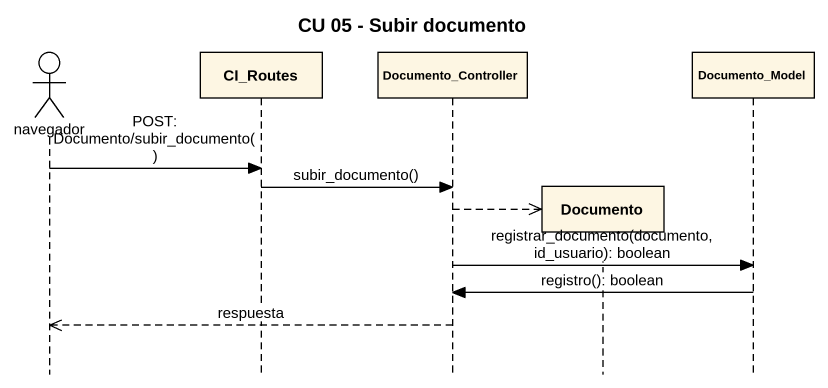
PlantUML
@startuml
title CU 05 - Subir documento
hide footbox
actor navegador
participant CI_Routes
participant Documento_Controller
participant Documento
participant Documento_Model

navegador -> CI_Routes : POST: Documento/subir_documento()
CI_Routes -> Documento_Controller : subir_documento()
Documento_Controller -->> Documento **
Documento_Controller -> Documento_Model : registrar_documento(documento, id_usuario): boolean
Documento_Model -> Documento_Controller : registro(): boolean
Documento_Controller -->> navegador : respuesta
@enduml
